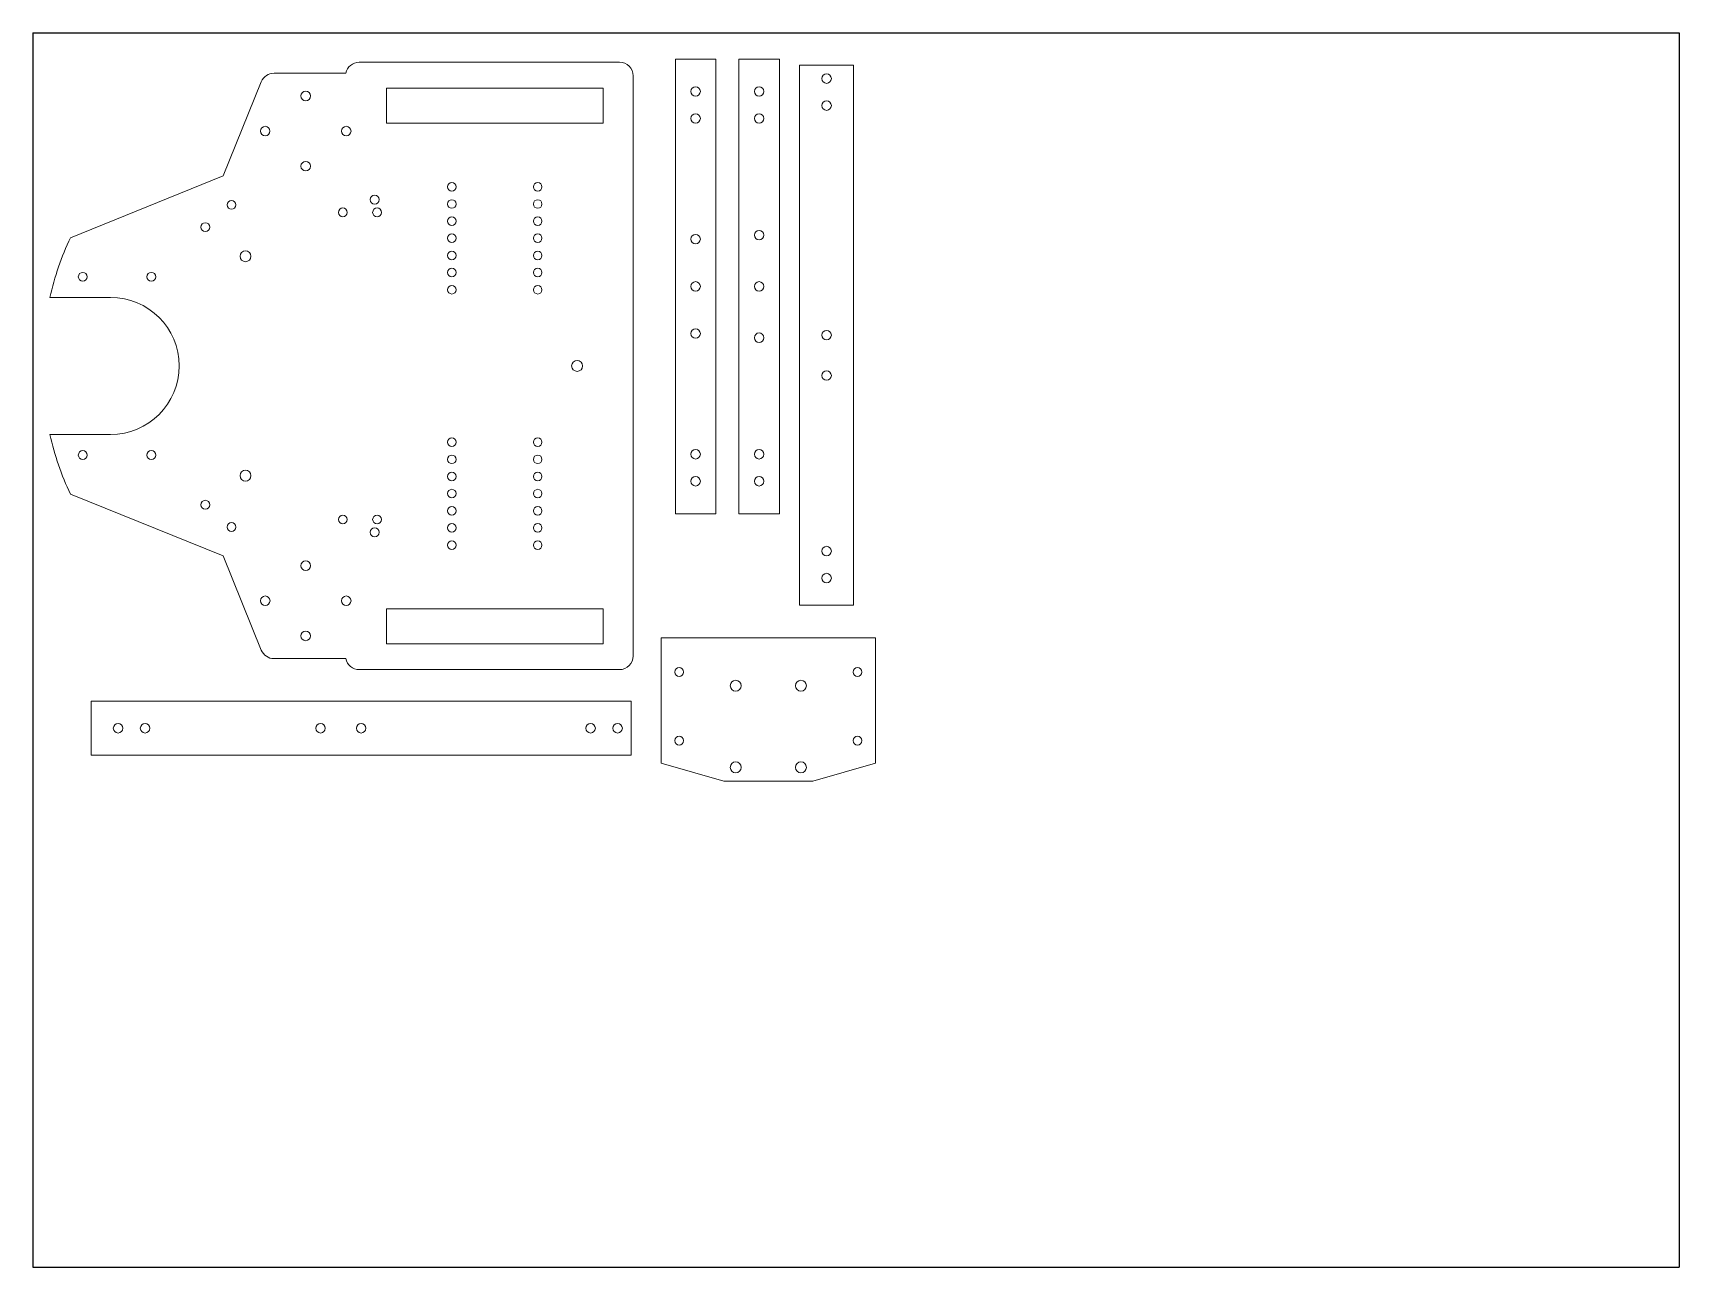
# Model space of a CAD drawing. Header units: millimetres. Extents: x -177 to 433, y -353 to 104.
import ezdxf

# ---------------------------------------------------------------- set-up
doc = ezdxf.new("R2010")
doc.units = ezdxf.units.MM

msp = doc.modelspace()

# ---------------------------------------------------------------- linework, layer by layer
at = {"color": 7, "linetype": 'Continuous'}
for p, q in [((-176.68, 104.46), (432.92, 104.46)), ((-176.68, 104.46), (-176.68, -352.74)), ((432.92, 104.46), (432.92, -352.74)), ((-176.68, -352.74), (432.92, -352.74))]:
    msp.add_line(p, q, dxfattribs=at)
at = {"color": 7, "linetype": 'Continuous', "lineweight": 15}
for p, q in [((40.51, 93.59), (-55.85, 93.59)), ((61.23, 94.77), (61.23, -73.64)), ((76.23, 94.77), (61.23, 94.77)), ((76.23, -73.64), (76.23, 94.77)), ((99.74, 94.77), (84.74, 94.77)), ((84.74, 94.77), (84.74, -73.64)), ((99.74, -73.64), (99.74, 94.77)), ((107.24, 92.52), (107.24, -107.48)), ((127.24, 92.52), (107.24, 92.52)), ((127.24, -107.48), (127.24, 92.52)), ((-106.19, 51.47), (-92.1, 86.34)), ((-87.39, 89.52), (-60.83, 89.52)), ((45.59, 88.51), (45.59, -126.33)), ((34.49, 84.01), (-45.77, 84.01)), ((-45.77, 84.01), (-45.77, 71.05)), ((34.49, 71.05), (34.49, 84.01)), ((-45.77, 71.05), (34.49, 71.05)), ((-162.81, 28.59), (-106.19, 51.47)), ((-147.93, 6.49), (-170.43, 6.49)), ((-170.43, -44.31), (-147.93, -44.31)), ((-106.19, -89.3), (-162.81, -66.42)), ((61.23, -73.64), (76.23, -73.64)), ((84.74, -73.64), (99.74, -73.64)), ((-92.1, -124.17), (-106.19, -89.3)), ((34.49, -108.88), (-45.77, -108.88)), ((-45.77, -108.88), (-45.77, -121.83)), ((34.49, -121.83), (34.49, -108.88)), ((107.24, -107.48), (127.24, -107.48)), ((-45.77, -121.83), (34.49, -121.83)), ((135.28, -119.61), (56.03, -119.61)), ((56.03, -119.61), (56.03, -166.07)), ((135.28, -166.07), (135.28, -119.61)), ((-60.83, -127.34), (-87.39, -127.34)), ((-55.85, -131.41), (40.51, -131.41)), ((-155.16, -143.14), (-155.16, -163.14)), ((44.84, -143.14), (-155.16, -143.14)), ((44.84, -163.14), (44.84, -143.14)), ((-155.16, -163.14), (44.84, -163.14)), ((79.15, -172.7), (56.03, -166.07)), ((135.28, -166.07), (112.17, -172.7)), ((112.17, -172.7), (79.15, -172.7))]:
    msp.add_line(p, q, dxfattribs=at)
for centre, radius in [((117.24, 87.52), 1.75), ((-75.66, 81.09), 1.77), ((68.73, 82.77), 1.75), ((92.24, 82.77), 1.75), ((117.24, 77.52), 1.75), ((68.73, 72.77), 1.75), ((92.24, 72.77), 1.75), ((-90.66, 68.09), 1.77), ((-60.66, 68.09), 1.77), ((-75.66, 55.09), 1.77), ((-21.51, 47.43), 1.59), ((10.24, 47.43), 1.59), ((-50.15, 42.71), 1.65), ((-103.15, 40.76), 1.65), ((-61.92, 37.96), 1.65), ((-49.22, 37.96), 1.65), ((-21.51, 41.08), 1.59), ((10.24, 41.08), 1.59), ((-112.81, 32.51), 1.65), ((-21.51, 34.73), 1.59), ((10.24, 34.73), 1.59), ((92.24, 29.56), 1.75), ((-21.51, 28.38), 1.59), ((10.24, 28.38), 1.59), ((68.73, 28.07), 1.75), ((-97.96, 21.73), 2.03), ((-21.51, 22.03), 1.59), ((10.24, 22.03), 1.59), ((-158.22, 14.11), 1.65), ((-132.82, 14.11), 1.65), ((-21.51, 15.68), 1.59), ((10.24, 15.68), 1.59), ((68.73, 10.57), 1.75), ((92.24, 10.56), 1.75), ((-21.51, 9.33), 1.59), ((10.24, 9.33), 1.59), ((68.73, -6.93), 1.75), ((117.24, -7.48), 1.75), ((92.24, -8.44), 1.75), ((24.85, -18.91), 2.03), ((117.24, -22.48), 1.75), ((-21.51, -47.16), 1.59), ((10.24, -47.16), 1.59), ((-158.22, -51.93), 1.65), ((-132.82, -51.93), 1.65), ((-21.51, -53.51), 1.59), ((10.24, -53.51), 1.59), ((68.73, -51.64), 1.75), ((92.24, -51.64), 1.75), ((-97.96, -59.55), 2.03), ((-21.51, -59.86), 1.59), ((10.24, -59.86), 1.59), ((68.73, -61.64), 1.75), ((92.24, -61.64), 1.75), ((-21.51, -66.21), 1.59), ((10.24, -66.21), 1.59), ((-112.81, -70.34), 1.65), ((-21.51, -72.56), 1.59), ((10.24, -72.56), 1.59), ((-103.15, -78.59), 1.65), ((-61.92, -75.79), 1.65), ((-50.15, -80.54), 1.65), ((-49.22, -75.79), 1.65), ((-21.51, -78.91), 1.59), ((10.24, -78.91), 1.59), ((-21.51, -85.26), 1.59), ((10.24, -85.26), 1.59), ((-75.66, -92.91), 1.77), ((117.24, -87.48), 1.75), ((117.24, -97.48), 1.75), ((-90.66, -105.91), 1.78), ((-60.66, -105.91), 1.78), ((-75.66, -118.91), 1.78), ((62.64, -132.31), 1.65), ((128.68, -132.31), 1.65), ((83.59, -137.39), 2.03), ((107.72, -137.39), 2.03), ((-145.16, -153.14), 1.75), ((-135.16, -153.14), 1.75), ((-70.16, -153.14), 1.75), ((-55.16, -153.14), 1.75), ((29.84, -153.14), 1.75), ((39.84, -153.14), 1.75), ((62.64, -157.71), 1.65), ((128.68, -157.71), 1.65), ((83.59, -167.62), 2.03), ((107.72, -167.62), 2.03)]:
    msp.add_circle(centre, radius, dxfattribs=at)
for centre, radius, start, end in [((-55.85, 88.51), 5.08, 90, 168.52889), ((40.51, 88.51), 5.08, 0, 90), ((-87.39, 84.44), 5.08, 90, 158), ((-60.83, -18.91), 112.5, 155.02012, 166.95138), ((-147.93, -18.91), 25.4, 270, 90), ((-60.83, -18.91), 112.5, 193.04862, 204.97988), ((-87.39, -122.26), 5.08, 202, 270), ((-55.85, -126.33), 5.08, 191.47111, 270), ((40.51, -126.33), 5.08, 270, 0)]:
    msp.add_arc(centre, radius, start, end, dxfattribs=at)

doc.saveas('drawing.dxf')
